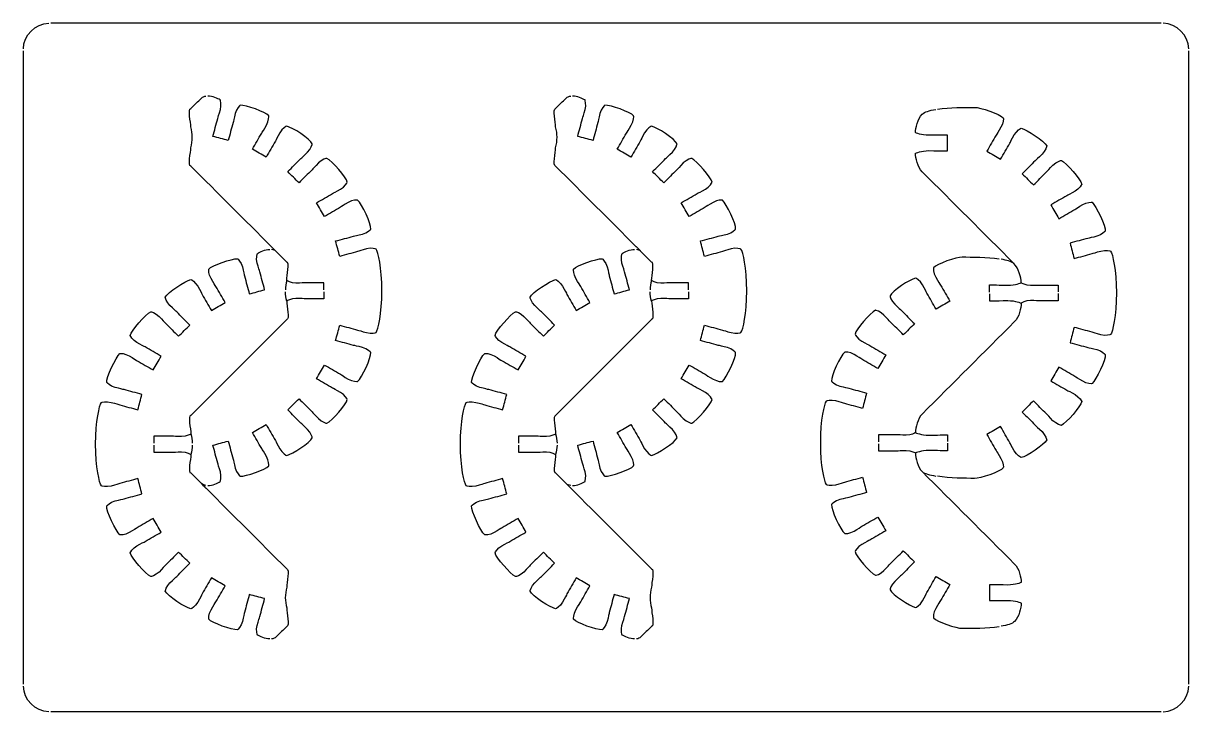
# Model space of a CAD drawing. Extents: x 185 to 405, y 96 to 364.
# Drawn here: x 185.5 to 405.5, y 96.3 to 226.3 of the extents above; entities that cross this region are included whole.
import ezdxf

# ---------------------------------------------------------------- set-up
doc = ezdxf.new("R2010")
doc.units = 0
doc.header["$MEASUREMENT"] = 0
doc.layers.add('DEFAULT', color=7, linetype='CONTINUOUS')

msp = doc.modelspace()

# ---------------------------------------------------------------- linework, layer by layer
at = {"layer": 'DEFAULT', "color": 1}
for points in [[(400.29, 226.3), (190.64, 226.3)], [(185.46, 221.13), (185.46, 101.47)], [(405.46, 101.47), (405.46, 221.13)], [(400.29, 96.3), (190.64, 96.3)]]:
    msp.add_lwpolyline(points, dxfattribs=at)
for points in [[(185.47, 221.47), (185.55, 224.1), (187.66, 226.21), (190.29, 226.3)], [(405.46, 221.47), (405.37, 224.1), (403.26, 226.21), (400.64, 226.3)], [(233.19, 183.22), (232.97, 183.44), (232.67, 183.55), (232.33, 183.59)], [(302.06, 183.22), (301.84, 183.44), (301.54, 183.55), (301.2, 183.59)], [(235.19, 177.75), (235.03, 177.15), (234.94, 176.56), (234.93, 175.96)], [(304.06, 177.74), (303.89, 177.15), (303.81, 176.56), (303.79, 175.96)], [(217.35, 146.64), (217.34, 146.04), (217.25, 145.45), (217.09, 144.86)], [(286.22, 146.64), (286.21, 146.04), (286.12, 145.45), (285.95, 144.86)], [(355.14, 141.64), (355.63, 141.26), (356.56, 140.99), (357.7, 140.8)], [(219.95, 139.02), (219.61, 139.05), (219.31, 139.16), (219.09, 139.39)], [(288.82, 139.01), (288.48, 139.05), (288.18, 139.16), (287.96, 139.38)], [(190.29, 96.3), (187.66, 96.39), (185.56, 98.5), (185.47, 101.13)], [(400.64, 96.3), (403.26, 96.39), (405.37, 98.5), (405.46, 101.13)]]:
    msp.add_open_spline(points, degree=3, dxfattribs=at)
for points, knots in [([(242.19, 175.96), (242.19, 176.4), (242.19, 176.85), (242.19, 177.29), (241.03, 177.29), (239.86, 177.29), (238.69, 177.29), (238.45, 177.29), (237.91, 177.24), (236.94, 177.24), (235.98, 177.24), (235.19, 177.69), (235.19, 177.75), (235.19, 178.62), (235.81, 181.22), (235.19, 181.22), (234.52, 181.89), (233.86, 182.56), (233.19, 183.22), (233.16, 183.26), (233.12, 183.29), (233.09, 183.33), (232.84, 183.58), (232.58, 183.83), (232.33, 184.08), (232.33, 184.09), (232.32, 184.09), (232.32, 184.1), (227.24, 189.17), (222.17, 194.25), (217.09, 199.32), (216.47, 199.32), (217.09, 201.92), (217.09, 202.79), (217.44, 204.16), (217.44, 205.43), (217.09, 206.72), (217.09, 207.59), (216.47, 210.19), (217.09, 210.19), (217.76, 210.86), (218.42, 211.52), (219.09, 212.19), (219.31, 212.41), (219.61, 212.52), (219.95, 212.56)], [0, 0, 0, 0, 3.761, 3.761, 3.761, 13.681, 13.681, 13.681, 14.681, 14.681, 14.681, 15.681, 15.681, 15.681, 16.681, 16.681, 16.681, 24.692523, 24.692523, 24.692523, 25.116789, 25.116789, 25.116789, 28.1425, 28.1425, 28.1425, 28.198402, 28.198402, 28.198402, 89.243638, 89.243638, 89.243638, 90.243638, 90.243638, 90.243638, 91.243638, 91.243638, 91.243638, 92.243638, 92.243638, 92.243638, 100.255867, 100.255867, 100.255867, 101.255867, 101.255867, 101.255867, 101.255867]), ([(220.3, 139.01), (221.16, 139.03), (222.16, 139.44), (222.63, 139.75), (222.68, 139.78), (222.91, 140.63), (222.66, 141.57), (222.41, 142.5), (222.22, 143.02), (222.16, 143.25), (221.86, 144.38), (221.56, 145.5), (221.26, 146.63), (222.22, 146.89), (223.19, 147.15), (224.15, 147.4), (224.45, 146.28), (224.76, 145.15), (225.06, 144.02), (225.12, 143.79), (225.21, 143.26), (225.46, 142.32), (225.71, 141.39), (226.35, 140.76), (226.4, 140.76), (227.44, 140.71), (231.23, 142), (231.81, 142.74), (231.84, 142.79), (231.85, 143.68), (231.37, 144.52), (230.89, 145.36), (230.58, 145.8), (230.46, 146.01), (229.87, 147.02), (229.29, 148.03), (228.71, 149.04), (229.58, 149.54), (230.44, 150.04), (231.31, 150.54), (231.89, 149.53), (232.47, 148.51), (233.06, 147.5), (233.17, 147.3), (233.4, 146.8), (233.89, 145.96), (234.37, 145.12), (235.14, 144.68), (235.19, 144.7), (236.22, 144.91), (239.64, 147.14), (240.01, 148.01), (240.03, 148.06), (239.81, 148.92), (239.13, 149.61), (238.45, 150.29), (238.03, 150.64), (237.86, 150.81), (237.03, 151.63), (236.21, 152.46), (235.38, 153.29), (236.09, 153.99), (236.8, 154.7), (237.51, 155.41), (238.33, 154.58), (239.15, 153.75), (239.98, 152.93), (240.15, 152.76), (240.5, 152.34), (241.18, 151.66), (241.87, 150.97), (242.73, 150.75), (242.77, 150.77), (243.71, 151.24), (246.49, 154.34), (246.62, 155.28), (246.62, 155.35), (246.19, 156.11), (245.36, 156.59), (244.52, 157.07), (244.02, 157.3), (243.82, 157.42), (242.81, 158.01), (241.8, 158.59), (240.79, 159.18), (241.29, 160.04), (241.79, 160.91), (242.29, 161.77), (243.3, 161.19), (244.31, 160.6), (245.32, 160.02), (245.52, 159.9), (245.97, 159.59), (246.81, 159.1), (247.65, 158.62), (248.54, 158.63), (248.57, 158.66), (249.35, 159.36), (251.19, 163.2), (251.07, 164.14), (251.06, 164.19), (250.44, 164.82), (249.5, 165.07), (248.57, 165.33), (248.03, 165.42), (247.8, 165.48), (246.67, 165.78), (245.55, 166.09), (244.42, 166.39), (244.68, 167.35), (244.94, 168.32), (245.2, 169.28), (246.32, 168.98), (247.45, 168.68), (248.57, 168.38), (248.81, 168.32), (249.32, 168.13), (250.25, 167.88), (251.19, 167.63), (252.04, 167.87), (252.07, 167.91), (252.46, 168.41), (253.16, 171.43), (253.16, 175.79), (253.16, 180.14), (252.46, 183.17), (252.07, 183.67), (252.04, 183.71), (251.19, 183.95), (250.25, 183.7), (249.32, 183.45), (248.81, 183.26), (248.57, 183.2), (247.45, 182.9), (246.32, 182.59), (245.2, 182.29), (244.94, 183.26), (244.68, 184.22), (244.42, 185.19), (245.55, 185.49), (246.67, 185.79), (247.8, 186.09), (248.03, 186.16), (248.57, 186.25), (249.5, 186.5), (250.44, 186.75), (251.06, 187.38), (251.07, 187.44), (251.19, 188.38), (249.35, 192.21), (248.57, 192.92), (248.54, 192.95), (247.65, 192.96), (246.81, 192.47), (245.97, 191.99), (245.52, 191.67), (245.32, 191.55), (244.31, 190.97), (243.3, 190.39), (242.29, 189.81), (241.79, 190.67), (241.29, 191.54), (240.79, 192.4), (241.8, 192.98), (242.81, 193.57), (243.82, 194.15), (244.02, 194.27), (244.52, 194.5), (245.36, 194.98), (246.19, 195.47), (246.62, 196.23), (246.62, 196.3), (246.49, 197.23), (243.71, 200.33), (242.77, 200.8), (242.73, 200.83), (241.87, 200.6), (241.18, 199.92), (240.5, 199.23), (240.15, 198.81), (239.98, 198.65), (239.15, 197.82), (238.33, 197), (237.51, 196.17), (236.8, 196.88), (236.09, 197.58), (235.38, 198.29), (236.21, 199.11), (237.03, 199.94), (237.86, 200.76), (238.03, 200.93), (238.45, 201.28), (239.13, 201.97), (239.81, 202.65), (240.03, 203.51), (240.01, 203.56), (239.64, 204.44), (236.22, 206.67), (235.19, 206.88), (235.14, 206.89), (234.37, 206.45), (233.89, 205.61), (233.4, 204.77), (233.17, 204.28), (233.06, 204.07), (232.47, 203.06), (231.89, 202.05), (231.31, 201.04), (230.44, 201.54), (229.58, 202.03), (228.71, 202.53), (229.29, 203.54), (229.87, 204.56), (230.46, 205.57), (230.58, 205.78), (230.89, 206.22), (231.37, 207.06), (231.85, 207.9), (231.84, 208.78), (231.81, 208.83), (231.23, 209.58), (227.44, 210.87), (226.4, 210.82), (226.35, 210.81), (225.71, 210.19), (225.46, 209.26), (225.21, 208.32), (225.12, 207.78), (225.06, 207.55), (224.76, 206.42), (224.45, 205.3), (224.15, 204.17), (223.19, 204.43), (222.22, 204.69), (221.26, 204.95), (221.56, 206.07), (221.86, 207.2), (222.16, 208.33), (222.22, 208.56), (222.41, 209.07), (222.66, 210), (222.91, 210.94), (222.68, 211.79), (222.63, 211.83), (222.16, 212.13), (221.16, 212.54), (220.3, 212.57)], [0, 0, 0, 0, 1, 1, 1, 2, 2, 2, 3, 3, 3, 12.918735, 12.918735, 12.918735, 21.417422, 21.417422, 21.417422, 31.336157, 31.336157, 31.336157, 32.336157, 32.336157, 32.336157, 33.336157, 33.336157, 33.336157, 34.336157, 34.336157, 34.336157, 35.336157, 35.336157, 35.336157, 36.336157, 36.336157, 36.336157, 46.258616, 46.258616, 46.258616, 54.7621, 54.7621, 54.7621, 64.683562, 64.683562, 64.683562, 65.683562, 65.683562, 65.683562, 66.683562, 66.683562, 66.683562, 67.683562, 67.683562, 67.683562, 68.683562, 68.683562, 68.683562, 69.683562, 69.683562, 69.683562, 79.604272, 79.604272, 79.604272, 88.110771, 88.110771, 88.110771, 98.02371, 98.02371, 98.02371, 99.02371, 99.02371, 99.02371, 100.02371, 100.02371, 100.02371, 101.02371, 101.02371, 101.02371, 102.02371, 102.02371, 102.02371, 103.02371, 103.02371, 103.02371, 112.948374, 112.948374, 112.948374, 121.45146, 121.45146, 121.45146, 131.36747, 131.36747, 131.36747, 132.36747, 132.36747, 132.36747, 133.36747, 133.36747, 133.36747, 134.36747, 134.36747, 134.36747, 135.36747, 135.36747, 135.36747, 136.36747, 136.36747, 136.36747, 146.286204, 146.286204, 146.286204, 154.789157, 154.789157, 154.789157, 164.698234, 164.698234, 164.698234, 165.698234, 165.698234, 165.698234, 166.698234, 166.698234, 166.698234, 167.698234, 167.698234, 167.698234, 168.698234, 168.698234, 168.698234, 169.698234, 169.698234, 169.698234, 170.698234, 170.698234, 170.698234, 180.60757, 180.60757, 180.60757, 189.108591, 189.108591, 189.108591, 199.027585, 199.027585, 199.027585, 200.027585, 200.027585, 200.027585, 201.027585, 201.027585, 201.027585, 202.027585, 202.027585, 202.027585, 203.027585, 203.027585, 203.027585, 204.027585, 204.027585, 204.027585, 213.937584, 213.937584, 213.937584, 222.44067, 222.44067, 222.44067, 232.358829, 232.358829, 232.358829, 233.358829, 233.358829, 233.358829, 234.358829, 234.358829, 234.358829, 235.358829, 235.358829, 235.358829, 236.358829, 236.358829, 236.358829, 237.358829, 237.358829, 237.358829, 247.265397, 247.265397, 247.265397, 255.765541, 255.765541, 255.765541, 265.684836, 265.684836, 265.684836, 266.684836, 266.684836, 266.684836, 267.684836, 267.684836, 267.684836, 268.684836, 268.684836, 268.684836, 269.684836, 269.684836, 269.684836, 270.684836, 270.684836, 270.684836, 280.605431, 280.605431, 280.605431, 289.108915, 289.108915, 289.108915, 299.032241, 299.032241, 299.032241, 300.032241, 300.032241, 300.032241, 301.032241, 301.032241, 301.032241, 302.032241, 302.032241, 302.032241, 303.032241, 303.032241, 303.032241, 304.032241, 304.032241, 304.032241, 313.951942, 313.951942, 313.951942, 322.451147, 322.451147, 322.451147, 332.378575, 332.378575, 332.378575, 333.378575, 333.378575, 333.378575, 334.378575, 334.378575, 334.378575, 335.378575, 335.378575, 335.378575, 335.378575]), ([(311.06, 175.96), (311.06, 176.4), (311.06, 176.84), (311.06, 177.29), (309.89, 177.29), (308.73, 177.29), (307.56, 177.29), (307.32, 177.29), (306.78, 177.24), (305.81, 177.24), (304.84, 177.24), (304.06, 177.69), (304.06, 177.75), (304.06, 178.62), (304.68, 181.22), (304.06, 181.22), (303.39, 181.89), (302.72, 182.55), (302.06, 183.22), (302.02, 183.26), (301.99, 183.29), (301.95, 183.33), (301.7, 183.58), (301.45, 183.83), (301.2, 184.08), (301.19, 184.09), (301.19, 184.09), (301.18, 184.1), (296.11, 189.17), (291.03, 194.25), (285.95, 199.32), (285.34, 199.32), (285.95, 201.92), (285.95, 202.79), (286.31, 204.16), (286.31, 205.43), (285.95, 206.72), (285.95, 207.59), (285.34, 210.19), (285.95, 210.19), (286.62, 210.86), (287.29, 211.52), (287.96, 212.19), (288.18, 212.41), (288.48, 212.52), (288.82, 212.56)], [0, 0, 0, 0, 3.761, 3.761, 3.761, 13.681, 13.681, 13.681, 14.681, 14.681, 14.681, 15.681, 15.681, 15.681, 16.681, 16.681, 16.681, 24.691815, 24.691815, 24.691815, 25.116082, 25.116082, 25.116082, 28.1425, 28.1425, 28.1425, 28.198402, 28.198402, 28.198402, 89.243638, 89.243638, 89.243638, 90.243638, 90.243638, 90.243638, 91.243638, 91.243638, 91.243638, 92.243638, 92.243638, 92.243638, 100.255867, 100.255867, 100.255867, 101.255867, 101.255867, 101.255867, 101.255867]), ([(289.16, 139), (290.03, 139.03), (291.02, 139.44), (291.5, 139.75), (291.54, 139.78), (291.78, 140.63), (291.53, 141.57), (291.28, 142.5), (291.09, 143.01), (291.03, 143.25), (290.73, 144.37), (290.42, 145.5), (290.12, 146.63), (291.09, 146.89), (292.05, 147.14), (293.02, 147.4), (293.32, 146.28), (293.62, 145.15), (293.92, 144.02), (293.98, 143.79), (294.08, 143.25), (294.33, 142.32), (294.58, 141.39), (295.22, 140.76), (295.27, 140.76), (296.31, 140.71), (300.09, 141.99), (300.67, 142.74), (300.71, 142.79), (300.72, 143.67), (300.24, 144.51), (299.75, 145.35), (299.44, 145.8), (299.32, 146.01), (298.74, 147.02), (298.16, 148.03), (297.58, 149.04), (298.44, 149.54), (299.31, 150.04), (300.18, 150.54), (300.76, 149.52), (301.34, 148.51), (301.92, 147.5), (302.04, 147.3), (302.27, 146.8), (302.75, 145.96), (303.23, 145.12), (304.01, 144.68), (304.06, 144.69), (305.08, 144.91), (308.51, 147.14), (308.88, 148.01), (308.9, 148.06), (308.68, 148.92), (307.99, 149.6), (307.31, 150.29), (306.89, 150.64), (306.72, 150.81), (305.9, 151.63), (305.07, 152.46), (304.25, 153.28), (304.96, 153.99), (305.67, 154.7), (306.37, 155.4), (307.2, 154.58), (308.02, 153.75), (308.84, 152.93), (309.01, 152.76), (309.36, 152.34), (310.05, 151.65), (310.73, 150.97), (311.59, 150.75), (311.64, 150.77), (312.57, 151.24), (315.36, 154.34), (315.49, 155.28), (315.49, 155.34), (315.05, 156.11), (314.22, 156.59), (313.38, 157.07), (312.89, 157.3), (312.68, 157.42), (311.67, 158.01), (310.66, 158.59), (309.65, 159.18), (310.15, 160.04), (310.65, 160.91), (311.15, 161.77), (312.16, 161.19), (313.17, 160.6), (314.18, 160.02), (314.39, 159.9), (314.84, 159.58), (315.67, 159.1), (316.51, 158.61), (317.4, 158.62), (317.44, 158.66), (318.21, 159.36), (320.06, 163.2), (319.93, 164.13), (319.92, 164.19), (319.3, 164.82), (318.37, 165.07), (317.43, 165.32), (316.9, 165.42), (316.66, 165.48), (315.54, 165.78), (314.41, 166.08), (313.28, 166.39), (313.54, 167.35), (313.8, 168.32), (314.06, 169.28), (315.19, 168.98), (316.31, 168.68), (317.44, 168.38), (317.67, 168.32), (318.18, 168.13), (319.12, 167.88), (320.05, 167.62), (320.91, 167.86), (320.94, 167.91), (321.32, 168.4), (322.03, 171.43), (322.03, 175.79), (322.03, 180.14), (321.32, 183.17), (320.94, 183.67), (320.91, 183.71), (320.05, 183.95), (319.12, 183.7), (318.18, 183.45), (317.67, 183.26), (317.44, 183.2), (316.31, 182.89), (315.19, 182.59), (314.06, 182.29), (313.8, 183.25), (313.54, 184.22), (313.28, 185.19), (314.41, 185.49), (315.54, 185.79), (316.66, 186.09), (316.9, 186.16), (317.43, 186.25), (318.37, 186.5), (319.3, 186.75), (319.92, 187.38), (319.93, 187.44), (320.06, 188.38), (318.21, 192.21), (317.44, 192.91), (317.4, 192.95), (316.51, 192.96), (315.67, 192.47), (314.84, 191.99), (314.39, 191.67), (314.18, 191.55), (313.17, 190.97), (312.16, 190.39), (311.15, 189.8), (310.65, 190.67), (310.15, 191.53), (309.65, 192.4), (310.66, 192.98), (311.67, 193.57), (312.68, 194.15), (312.89, 194.27), (313.38, 194.5), (314.22, 194.98), (315.05, 195.47), (315.49, 196.23), (315.49, 196.29), (315.36, 197.23), (312.57, 200.33), (311.64, 200.8), (311.59, 200.83), (310.73, 200.6), (310.05, 199.92), (309.36, 199.23), (309.01, 198.81), (308.84, 198.64), (308.02, 197.82), (307.2, 197), (306.37, 196.17), (305.67, 196.88), (304.96, 197.58), (304.25, 198.29), (305.07, 199.11), (305.9, 199.94), (306.72, 200.76), (306.89, 200.93), (307.31, 201.28), (307.99, 201.97), (308.68, 202.65), (308.9, 203.51), (308.88, 203.56), (308.51, 204.44), (305.08, 206.67), (304.06, 206.88), (304.01, 206.89), (303.23, 206.45), (302.75, 205.61), (302.27, 204.77), (302.04, 204.28), (301.92, 204.07), (301.34, 203.06), (300.76, 202.05), (300.18, 201.04), (299.31, 201.53), (298.44, 202.03), (297.58, 202.53), (298.16, 203.54), (298.74, 204.55), (299.32, 205.57), (299.44, 205.77), (299.75, 206.22), (300.24, 207.06), (300.72, 207.9), (300.71, 208.78), (300.67, 208.83), (300.09, 209.58), (296.31, 210.87), (295.27, 210.81), (295.22, 210.81), (294.58, 210.19), (294.33, 209.26), (294.08, 208.32), (293.98, 207.78), (293.92, 207.55), (293.62, 206.42), (293.32, 205.3), (293.02, 204.17), (292.05, 204.43), (291.09, 204.69), (290.12, 204.94), (290.42, 206.07), (290.73, 207.2), (291.03, 208.33), (291.09, 208.56), (291.28, 209.07), (291.53, 210), (291.78, 210.94), (291.54, 211.79), (291.5, 211.82), (291.02, 212.13), (290.03, 212.54), (289.16, 212.57)], [0, 0, 0, 0, 1, 1, 1, 2, 2, 2, 3, 3, 3, 12.918735, 12.918735, 12.918735, 21.417422, 21.417422, 21.417422, 31.336157, 31.336157, 31.336157, 32.336157, 32.336157, 32.336157, 33.336157, 33.336157, 33.336157, 34.336157, 34.336157, 34.336157, 35.336157, 35.336157, 35.336157, 36.336157, 36.336157, 36.336157, 46.258616, 46.258616, 46.258616, 54.7621, 54.7621, 54.7621, 64.683562, 64.683562, 64.683562, 65.683562, 65.683562, 65.683562, 66.683562, 66.683562, 66.683562, 67.683562, 67.683562, 67.683562, 68.683562, 68.683562, 68.683562, 69.683562, 69.683562, 69.683562, 79.604272, 79.604272, 79.604272, 88.110771, 88.110771, 88.110771, 98.02371, 98.02371, 98.02371, 99.02371, 99.02371, 99.02371, 100.02371, 100.02371, 100.02371, 101.02371, 101.02371, 101.02371, 102.02371, 102.02371, 102.02371, 103.02371, 103.02371, 103.02371, 112.948374, 112.948374, 112.948374, 121.45146, 121.45146, 121.45146, 131.36747, 131.36747, 131.36747, 132.36747, 132.36747, 132.36747, 133.36747, 133.36747, 133.36747, 134.36747, 134.36747, 134.36747, 135.36747, 135.36747, 135.36747, 136.36747, 136.36747, 136.36747, 146.286204, 146.286204, 146.286204, 154.789157, 154.789157, 154.789157, 164.698234, 164.698234, 164.698234, 165.698234, 165.698234, 165.698234, 166.698234, 166.698234, 166.698234, 167.698234, 167.698234, 167.698234, 168.698234, 168.698234, 168.698234, 169.698234, 169.698234, 169.698234, 170.698234, 170.698234, 170.698234, 180.60757, 180.60757, 180.60757, 189.108591, 189.108591, 189.108591, 199.027585, 199.027585, 199.027585, 200.027585, 200.027585, 200.027585, 201.027585, 201.027585, 201.027585, 202.027585, 202.027585, 202.027585, 203.027585, 203.027585, 203.027585, 204.027585, 204.027585, 204.027585, 213.937584, 213.937584, 213.937584, 222.439805, 222.439805, 222.439805, 232.358463, 232.358463, 232.358463, 233.358463, 233.358463, 233.358463, 234.358463, 234.358463, 234.358463, 235.358463, 235.358463, 235.358463, 236.358463, 236.358463, 236.358463, 237.358463, 237.358463, 237.358463, 247.265032, 247.265032, 247.265032, 255.765175, 255.765175, 255.765175, 265.684471, 265.684471, 265.684471, 266.684471, 266.684471, 266.684471, 267.684471, 267.684471, 267.684471, 268.684471, 268.684471, 268.684471, 269.684471, 269.684471, 269.684471, 270.684471, 270.684471, 270.684471, 280.605932, 280.605932, 280.605932, 289.109915, 289.109915, 289.109915, 299.033241, 299.033241, 299.033241, 300.033241, 300.033241, 300.033241, 301.033241, 301.033241, 301.033241, 302.033241, 302.033241, 302.033241, 303.033241, 303.033241, 303.033241, 304.033241, 304.033241, 304.033241, 313.951976, 313.951976, 313.951976, 322.450922, 322.450922, 322.450922, 332.37835, 332.37835, 332.37835, 333.37835, 333.37835, 333.37835, 334.37835, 334.37835, 334.37835, 335.37835, 335.37835, 335.37835, 335.37835]), ([(372.47, 180.95), (366.69, 186.72), (360.92, 192.5), (355.14, 198.27), (354.27, 199.14), (353.9, 200.87), (353.9, 201.75), (353.9, 201.8), (355.02, 202.25), (356.4, 202.25), (357.78, 202.25), (358.56, 202.2), (358.9, 202.2), (359.24, 202.2), (359.57, 202.2), (359.9, 202.2), (359.9, 203.2), (359.9, 204.2), (359.9, 205.2), (359.57, 205.2), (359.24, 205.2), (358.9, 205.2), (358.56, 205.2), (357.78, 205.15), (356.4, 205.15), (355.02, 205.15), (353.9, 205.59), (353.9, 205.65), (353.9, 206.52), (354.27, 208.25), (355.14, 209.13), (355.58, 209.56), (356.52, 209.85), (357.7, 210.04)], [0, 0, 0, 0, 69.446371, 69.446371, 69.446371, 70.446371, 70.446371, 70.446371, 71.446371, 71.446371, 71.446371, 72.446371, 72.446371, 72.446371, 75.276371, 75.276371, 75.276371, 83.776371, 83.776371, 83.776371, 86.606371, 86.606371, 86.606371, 87.606371, 87.606371, 87.606371, 88.606371, 88.606371, 88.606371, 89.606371, 89.606371, 89.606371, 90.606371, 90.606371, 90.606371, 90.606371]), ([(358.05, 210.09), (360.3, 210.41), (363.23, 210.41), (365.05, 210.41), (366.09, 210.46), (369.88, 209.18), (370.46, 208.42), (370.49, 208.38), (370.5, 207.5), (370.02, 206.66), (369.54, 205.82), (369.22, 205.37), (369.1, 205.16), (368.52, 204.15), (367.94, 203.14), (367.36, 202.13), (368.23, 201.63), (369.09, 201.13), (369.96, 200.64), (370.54, 201.65), (371.12, 202.66), (371.7, 203.67), (371.82, 203.88), (372.05, 204.37), (372.53, 205.21), (373.01, 206.05), (373.79, 206.49), (373.84, 206.48), (374.86, 206.27), (378.29, 204.04), (378.66, 203.16), (378.68, 203.11), (378.46, 202.25), (377.78, 201.57), (377.09, 200.88), (376.67, 200.53), (376.5, 200.36), (375.68, 199.54), (374.86, 198.71), (374.03, 197.89), (374.74, 197.18), (375.45, 196.47), (376.15, 195.77), (376.98, 196.59), (377.8, 197.42), (378.63, 198.24), (378.8, 198.41), (379.14, 198.83), (379.83, 199.52), (380.51, 200.2), (381.37, 200.42), (381.42, 200.4), (382.35, 199.93), (385.14, 196.83), (385.27, 195.89), (385.27, 195.83), (384.83, 195.06), (384, 194.58), (383.16, 194.1), (382.67, 193.87), (382.46, 193.75), (381.45, 193.16), (380.44, 192.58), (379.43, 192), (379.93, 191.13), (380.43, 190.26), (380.93, 189.4), (381.94, 189.98), (382.95, 190.57), (383.96, 191.15), (384.17, 191.27), (384.62, 191.59), (385.45, 192.07), (386.29, 192.56), (387.18, 192.55), (387.22, 192.51), (388, 191.81), (389.84, 187.98), (389.71, 187.03), (389.7, 186.98), (389.09, 186.35), (388.15, 186.1), (387.22, 185.85), (386.68, 185.76), (386.45, 185.69), (385.32, 185.39), (384.19, 185.09), (383.07, 184.79), (383.33, 183.82), (383.59, 182.85), (383.84, 181.89), (384.97, 182.19), (386.1, 182.49), (387.22, 182.8), (387.45, 182.86), (387.97, 183.05), (388.9, 183.3), (389.84, 183.55), (390.69, 183.31), (390.72, 183.26), (391.1, 182.77), (391.81, 179.74), (391.81, 175.38), (391.81, 171.03), (391.1, 168), (390.72, 167.51), (390.69, 167.46), (389.84, 167.22), (388.9, 167.47), (387.97, 167.72), (387.45, 167.91), (387.22, 167.97), (386.1, 168.28), (384.97, 168.58), (383.84, 168.88), (383.59, 167.92), (383.33, 166.95), (383.07, 165.99), (384.19, 165.68), (385.32, 165.38), (386.45, 165.08), (386.68, 165.02), (387.22, 164.92), (388.15, 164.67), (389.09, 164.42), (389.7, 163.79), (389.71, 163.73), (389.84, 162.79), (388, 158.96), (387.22, 158.26), (387.18, 158.22), (386.29, 158.21), (385.45, 158.7), (384.62, 159.18), (384.17, 159.5), (383.96, 159.62), (382.95, 160.2), (381.94, 160.78), (380.93, 161.37), (380.43, 160.5), (379.93, 159.64), (379.43, 158.77), (380.44, 158.19), (381.45, 157.61), (382.46, 157.02), (382.67, 156.9), (383.16, 156.67), (384, 156.19), (384.83, 155.71), (385.27, 154.94), (385.27, 154.88), (385.14, 153.94), (382.35, 150.84), (381.42, 150.37), (381.37, 150.35), (380.51, 150.57), (379.83, 151.25), (379.14, 151.94), (378.8, 152.36), (378.63, 152.53), (377.8, 153.35), (376.98, 154.18), (376.15, 155), (375.45, 154.3), (374.74, 153.59), (374.03, 152.88), (374.86, 152.06), (375.68, 151.23), (376.5, 150.41), (376.67, 150.24), (377.09, 149.89), (377.78, 149.2), (378.46, 148.52), (378.68, 147.66), (378.66, 147.61), (378.29, 146.73), (374.86, 144.5), (373.84, 144.29), (373.79, 144.28), (373.01, 144.72), (372.53, 145.56), (372.05, 146.4), (371.82, 146.89), (371.7, 147.1), (371.12, 148.11), (370.54, 149.12), (369.96, 150.13), (369.09, 149.64), (368.23, 149.14), (367.36, 148.64), (367.94, 147.63), (368.52, 146.62), (369.1, 145.61), (369.22, 145.4), (369.54, 144.95), (370.02, 144.11), (370.5, 143.27), (370.49, 142.39), (370.46, 142.35), (369.88, 141.59), (366.09, 140.3), (365.05, 140.36), (363.26, 140.36), (360.33, 140.41), (358.05, 140.75)], [0, 0, 0, 0, 1, 1, 1, 2, 2, 2, 3, 3, 3, 4, 4, 4, 13.917843, 13.917843, 13.917843, 22.419961, 22.419961, 22.419961, 32.337306, 32.337306, 32.337306, 33.337306, 33.337306, 33.337306, 34.337306, 34.337306, 34.337306, 35.337306, 35.337306, 35.337306, 36.337306, 36.337306, 36.337306, 37.337306, 37.337306, 37.337306, 47.252369, 47.252369, 47.252369, 55.7525, 55.7525, 55.7525, 65.675333, 65.675333, 65.675333, 66.675333, 66.675333, 66.675333, 67.675333, 67.675333, 67.675333, 68.675333, 68.675333, 68.675333, 69.675333, 69.675333, 69.675333, 70.675333, 70.675333, 70.675333, 80.591343, 80.591343, 80.591343, 89.089424, 89.089424, 89.089424, 99.012084, 99.012084, 99.012084, 100.012084, 100.012084, 100.012084, 101.012084, 101.012084, 101.012084, 102.012084, 102.012084, 102.012084, 103.012084, 103.012084, 103.012084, 104.012084, 104.012084, 104.012084, 113.930819, 113.930819, 113.930819, 122.431179, 122.431179, 122.431179, 132.349914, 132.349914, 132.349914, 133.349914, 133.349914, 133.349914, 134.349914, 134.349914, 134.349914, 135.349914, 135.349914, 135.349914, 136.349914, 136.349914, 136.349914, 137.349914, 137.349914, 137.349914, 138.349914, 138.349914, 138.349914, 148.268649, 148.268649, 148.268649, 156.768043, 156.768043, 156.768043, 166.687037, 166.687037, 166.687037, 167.687037, 167.687037, 167.687037, 168.687037, 168.687037, 168.687037, 169.687037, 169.687037, 169.687037, 170.687037, 170.687037, 170.687037, 171.687037, 171.687037, 171.687037, 181.605695, 181.605695, 181.605695, 190.095984, 190.095984, 190.095984, 200.011993, 200.011993, 200.011993, 201.011993, 201.011993, 201.011993, 202.011993, 202.011993, 202.011993, 203.011993, 203.011993, 203.011993, 204.011993, 204.011993, 204.011993, 205.011993, 205.011993, 205.011993, 214.932704, 214.932704, 214.932704, 223.432127, 223.432127, 223.432127, 233.347191, 233.347191, 233.347191, 234.347191, 234.347191, 234.347191, 235.347191, 235.347191, 235.347191, 236.347191, 236.347191, 236.347191, 237.347191, 237.347191, 237.347191, 238.347191, 238.347191, 238.347191, 248.264535, 248.264535, 248.264535, 256.767152, 256.767152, 256.767152, 266.684995, 266.684995, 266.684995, 267.684995, 267.684995, 267.684995, 268.684995, 268.684995, 268.684995, 269.684995, 269.684995, 269.684995, 270.684995, 270.684995, 270.684995, 270.684995]), ([(231.98, 110.03), (231.12, 110.06), (230.13, 110.47), (229.65, 110.78), (229.6, 110.81), (229.37, 111.66), (229.62, 112.6), (229.87, 113.53), (230.06, 114.05), (230.12, 114.27), (230.42, 115.4), (230.72, 116.53), (231.02, 117.66), (230.06, 117.92), (229.09, 118.18), (228.13, 118.43), (227.83, 117.31), (227.52, 116.18), (227.22, 115.05), (227.16, 114.82), (227.07, 114.28), (226.82, 113.35), (226.56, 112.41), (225.93, 111.79), (225.88, 111.79), (224.84, 111.74), (221.05, 113.02), (220.47, 113.78), (220.44, 113.82), (220.43, 114.71), (220.91, 115.55), (221.39, 116.38), (221.7, 116.83), (221.82, 117.04), (222.41, 118.05), (222.99, 119.06), (223.57, 120.07), (222.7, 120.57), (221.84, 121.07), (220.97, 121.56), (220.39, 120.55), (219.81, 119.54), (219.22, 118.53), (219.11, 118.33), (218.88, 117.83), (218.39, 116.99), (217.91, 116.15), (217.14, 115.71), (217.09, 115.73), (216.06, 115.93), (212.64, 118.17), (212.27, 119.04), (212.25, 119.09), (212.47, 119.95), (213.15, 120.64), (213.83, 121.32), (214.25, 121.67), (214.42, 121.84), (215.25, 122.66), (216.07, 123.49), (216.9, 124.32), (216.19, 125.02), (215.48, 125.73), (214.77, 126.43), (213.95, 125.61), (213.13, 124.78), (212.3, 123.96), (212.13, 123.79), (211.78, 123.37), (211.1, 122.68), (210.41, 122), (209.55, 121.77), (209.51, 121.8), (208.57, 122.27), (205.79, 125.37), (205.66, 126.31), (205.66, 126.37), (206.09, 127.14), (206.92, 127.62), (207.76, 128.1), (208.26, 128.33), (208.46, 128.45), (209.47, 129.04), (210.48, 129.62), (211.49, 130.2), (210.99, 131.07), (210.49, 131.93), (209.99, 132.8), (208.98, 132.22), (207.97, 131.63), (206.96, 131.05), (206.76, 130.93), (206.31, 130.62), (205.47, 130.13), (204.63, 129.65), (203.74, 129.65), (203.71, 129.69), (202.93, 130.39), (201.09, 134.22), (201.21, 135.17), (201.22, 135.22), (201.84, 135.85), (202.78, 136.1), (203.71, 136.36), (204.25, 136.45), (204.48, 136.51), (205.61, 136.81), (206.73, 137.12), (207.86, 137.42), (207.6, 138.38), (207.34, 139.35), (207.08, 140.31), (205.96, 140.01), (204.83, 139.71), (203.71, 139.41), (203.47, 139.34), (202.96, 139.16), (202.03, 138.91), (201.09, 138.66), (200.24, 138.9), (200.21, 138.94), (199.82, 139.43), (199.12, 142.46), (199.12, 146.82), (199.12, 151.17), (199.82, 154.2), (200.21, 154.7), (200.24, 154.74), (201.09, 154.98), (202.03, 154.72), (202.96, 154.48), (203.47, 154.29), (203.71, 154.23), (204.83, 153.92), (205.96, 153.62), (207.08, 153.32), (207.34, 154.29), (207.6, 155.25), (207.86, 156.22), (206.73, 156.52), (205.61, 156.82), (204.48, 157.12), (204.25, 157.18), (203.71, 157.28), (202.78, 157.53), (201.84, 157.78), (201.22, 158.41), (201.21, 158.46), (201.09, 159.41), (202.93, 163.24), (203.71, 163.94), (203.74, 163.98), (204.63, 163.98), (205.47, 163.5), (206.31, 163.02), (206.76, 162.7), (206.96, 162.58), (207.97, 162), (208.98, 161.42), (209.99, 160.83), (210.49, 161.7), (210.99, 162.56), (211.49, 163.43), (210.48, 164.01), (209.47, 164.6), (208.46, 165.18), (208.26, 165.3), (207.76, 165.53), (206.92, 166.01), (206.09, 166.49), (205.66, 167.26), (205.66, 167.32), (205.79, 168.26), (208.57, 171.36), (209.51, 171.83), (209.55, 171.86), (210.41, 171.63), (211.1, 170.95), (211.78, 170.26), (212.13, 169.85), (212.3, 169.68), (213.13, 168.85), (213.95, 168.02), (214.77, 167.2), (215.48, 167.91), (216.19, 168.61), (216.9, 169.32), (216.07, 170.14), (215.25, 170.97), (214.42, 171.8), (214.25, 171.97), (213.83, 172.31), (213.15, 173), (212.47, 173.68), (212.25, 174.54), (212.27, 174.59), (212.64, 175.46), (216.06, 177.7), (217.09, 177.91), (217.14, 177.92), (217.91, 177.48), (218.39, 176.64), (218.88, 175.8), (219.11, 175.3), (219.22, 175.1), (219.81, 174.09), (220.39, 173.08), (220.97, 172.07), (221.84, 172.57), (222.7, 173.06), (223.57, 173.56), (222.99, 174.57), (222.41, 175.59), (221.82, 176.6), (221.7, 176.8), (221.39, 177.25), (220.91, 178.09), (220.43, 178.93), (220.44, 179.81), (220.47, 179.86), (221.05, 180.61), (224.84, 181.89), (225.88, 181.84), (225.93, 181.84), (226.56, 181.22), (226.82, 180.28), (227.07, 179.35), (227.16, 178.81), (227.22, 178.58), (227.52, 177.45), (227.83, 176.33), (228.13, 175.2), (229.09, 175.46), (230.06, 175.72), (231.02, 175.98), (230.72, 177.1), (230.42, 178.23), (230.12, 179.36), (230.06, 179.59), (229.87, 180.1), (229.62, 181.03), (229.37, 181.97), (229.6, 182.82), (229.65, 182.86), (230.12, 183.16), (231.12, 183.58), (231.98, 183.6)], [0, 0, 0, 0, 1, 1, 1, 2, 2, 2, 3, 3, 3, 12.937087, 12.937087, 12.937087, 21.437965, 21.437965, 21.437965, 31.356182, 31.356182, 31.356182, 32.356182, 32.356182, 32.356182, 33.356182, 33.356182, 33.356182, 34.356182, 34.356182, 34.356182, 35.356182, 35.356182, 35.356182, 36.356182, 36.356182, 36.356182, 46.280244, 46.280244, 46.280244, 54.776016, 54.776016, 54.776016, 64.688812, 64.688812, 64.688812, 65.688812, 65.688812, 65.688812, 66.688812, 66.688812, 66.688812, 67.688812, 67.688812, 67.688812, 68.688812, 68.688812, 68.688812, 69.688812, 69.688812, 69.688812, 79.608815, 79.608815, 79.608815, 88.10825, 88.10825, 88.10825, 98.014818, 98.014818, 98.014818, 99.014818, 99.014818, 99.014818, 100.014818, 100.014818, 100.014818, 101.014818, 101.014818, 101.014818, 102.014818, 102.014818, 102.014818, 103.014818, 103.014818, 103.014818, 112.933477, 112.933477, 112.933477, 121.436563, 121.436563, 121.436563, 131.346562, 131.346562, 131.346562, 132.346562, 132.346562, 132.346562, 133.346562, 133.346562, 133.346562, 134.346562, 134.346562, 134.346562, 135.346562, 135.346562, 135.346562, 136.346562, 136.346562, 136.346562, 146.265297, 146.265297, 146.265297, 154.756662, 154.756662, 154.756662, 164.66315, 164.66315, 164.66315, 165.66315, 165.66315, 165.66315, 166.66315, 166.66315, 166.66315, 167.66315, 167.66315, 167.66315, 168.66315, 168.66315, 168.66315, 169.66315, 169.66315, 169.66315, 170.66315, 170.66315, 170.66315, 180.571708, 180.571708, 180.571708, 189.072729, 189.072729, 189.072729, 198.991464, 198.991464, 198.991464, 199.991464, 199.991464, 199.991464, 200.991464, 200.991464, 200.991464, 201.991464, 201.991464, 201.991464, 202.991464, 202.991464, 202.991464, 203.991464, 203.991464, 203.991464, 213.907474, 213.907474, 213.907474, 222.41056, 222.41056, 222.41056, 232.335223, 232.335223, 232.335223, 233.335223, 233.335223, 233.335223, 234.335223, 234.335223, 234.335223, 235.335223, 235.335223, 235.335223, 236.335223, 236.335223, 236.335223, 237.335223, 237.335223, 237.335223, 247.248162, 247.248162, 247.248162, 255.75466, 255.75466, 255.75466, 265.674663, 265.674663, 265.674663, 266.674663, 266.674663, 266.674663, 267.674663, 267.674663, 267.674663, 268.674663, 268.674663, 268.674663, 269.674663, 269.674663, 269.674663, 270.674663, 270.674663, 270.674663, 280.595258, 280.595258, 280.595258, 289.097008, 289.097008, 289.097008, 299.01847, 299.01847, 299.01847, 300.01847, 300.01847, 300.01847, 301.01847, 301.01847, 301.01847, 302.01847, 302.01847, 302.01847, 303.01847, 303.01847, 303.01847, 304.01847, 304.01847, 304.01847, 313.937653, 313.937653, 313.937653, 322.438272, 322.438272, 322.438272, 332.357006, 332.357006, 332.357006, 333.357006, 333.357006, 333.357006, 334.357006, 334.357006, 334.357006, 335.357006, 335.357006, 335.357006, 335.357006]), ([(300.85, 110.03), (299.99, 110.06), (298.99, 110.47), (298.51, 110.78), (298.47, 110.81), (298.23, 111.66), (298.48, 112.6), (298.73, 113.53), (298.92, 114.05), (298.98, 114.27), (299.29, 115.4), (299.59, 116.53), (299.89, 117.66), (298.92, 117.92), (297.96, 118.18), (296.99, 118.43), (296.69, 117.31), (296.39, 116.18), (296.09, 115.05), (296.03, 114.82), (295.93, 114.28), (295.68, 113.35), (295.43, 112.41), (294.8, 111.79), (294.74, 111.79), (293.7, 111.74), (289.92, 113.02), (289.34, 113.78), (289.3, 113.82), (289.29, 114.71), (289.78, 115.55), (290.26, 116.38), (290.57, 116.83), (290.69, 117.04), (291.27, 118.05), (291.85, 119.06), (292.44, 120.07), (291.57, 120.57), (290.7, 121.07), (289.84, 121.56), (289.25, 120.55), (288.67, 119.54), (288.09, 118.53), (287.97, 118.33), (287.74, 117.83), (287.26, 116.99), (286.78, 116.15), (286, 115.71), (285.95, 115.73), (284.93, 115.93), (281.5, 118.17), (281.14, 119.04), (281.11, 119.09), (281.33, 119.95), (282.02, 120.64), (282.7, 121.32), (283.12, 121.67), (283.29, 121.84), (284.11, 122.66), (284.94, 123.49), (285.76, 124.32), (285.05, 125.02), (284.35, 125.73), (283.64, 126.43), (282.81, 125.61), (281.99, 124.78), (281.17, 123.96), (281, 123.79), (280.65, 123.37), (279.97, 122.68), (279.28, 122), (278.42, 121.77), (278.37, 121.8), (277.44, 122.27), (274.66, 125.37), (274.53, 126.31), (274.53, 126.37), (274.96, 127.14), (275.79, 127.62), (276.63, 128.1), (277.12, 128.33), (277.33, 128.45), (278.34, 129.04), (279.35, 129.62), (280.36, 130.2), (279.86, 131.07), (279.36, 131.93), (278.86, 132.8), (277.85, 132.22), (276.84, 131.63), (275.83, 131.05), (275.62, 130.93), (275.17, 130.62), (274.34, 130.13), (273.5, 129.65), (272.61, 129.65), (272.57, 129.69), (271.8, 130.39), (269.95, 134.22), (270.08, 135.17), (270.09, 135.22), (270.71, 135.85), (271.64, 136.1), (272.58, 136.36), (273.11, 136.45), (273.35, 136.51), (274.47, 136.81), (275.6, 137.12), (276.73, 137.42), (276.47, 138.38), (276.21, 139.35), (275.95, 140.31), (274.82, 140.01), (273.7, 139.71), (272.57, 139.41), (272.34, 139.34), (271.83, 139.16), (270.89, 138.91), (269.96, 138.66), (269.1, 138.9), (269.07, 138.94), (268.69, 139.43), (267.98, 142.46), (267.98, 146.82), (267.98, 151.17), (268.69, 154.2), (269.07, 154.7), (269.1, 154.74), (269.96, 154.98), (270.89, 154.72), (271.83, 154.48), (272.34, 154.29), (272.57, 154.23), (273.7, 153.92), (274.82, 153.62), (275.95, 153.32), (276.21, 154.29), (276.47, 155.25), (276.73, 156.22), (275.6, 156.52), (274.47, 156.82), (273.35, 157.12), (273.11, 157.18), (272.58, 157.28), (271.64, 157.53), (270.71, 157.78), (270.09, 158.41), (270.08, 158.46), (269.95, 159.41), (271.8, 163.24), (272.57, 163.94), (272.61, 163.98), (273.5, 163.98), (274.34, 163.5), (275.17, 163.02), (275.62, 162.7), (275.83, 162.58), (276.84, 162), (277.85, 161.42), (278.86, 160.83), (279.36, 161.7), (279.86, 162.56), (280.36, 163.43), (279.35, 164.01), (278.34, 164.6), (277.33, 165.18), (277.12, 165.3), (276.63, 165.53), (275.79, 166.01), (274.96, 166.49), (274.53, 167.26), (274.53, 167.32), (274.66, 168.26), (277.44, 171.36), (278.37, 171.83), (278.42, 171.86), (279.28, 171.63), (279.97, 170.95), (280.65, 170.26), (281, 169.85), (281.17, 169.68), (281.99, 168.85), (282.81, 168.02), (283.64, 167.2), (284.35, 167.91), (285.05, 168.61), (285.76, 169.32), (284.94, 170.14), (284.11, 170.97), (283.29, 171.8), (283.12, 171.97), (282.7, 172.31), (282.02, 173), (281.33, 173.68), (281.11, 174.54), (281.14, 174.59), (281.5, 175.46), (284.93, 177.7), (285.95, 177.91), (286, 177.92), (286.78, 177.48), (287.26, 176.64), (287.74, 175.8), (287.97, 175.3), (288.09, 175.1), (288.67, 174.09), (289.25, 173.08), (289.84, 172.07), (290.7, 172.57), (291.57, 173.06), (292.44, 173.56), (291.85, 174.57), (291.27, 175.59), (290.69, 176.6), (290.57, 176.8), (290.26, 177.25), (289.78, 178.09), (289.29, 178.93), (289.3, 179.81), (289.34, 179.86), (289.92, 180.61), (293.7, 181.89), (294.74, 181.84), (294.8, 181.84), (295.43, 181.22), (295.68, 180.28), (295.93, 179.35), (296.03, 178.81), (296.09, 178.58), (296.39, 177.45), (296.69, 176.33), (296.99, 175.2), (297.96, 175.46), (298.92, 175.72), (299.89, 175.98), (299.59, 177.1), (299.29, 178.23), (298.98, 179.36), (298.92, 179.59), (298.73, 180.1), (298.48, 181.03), (298.23, 181.97), (298.47, 182.82), (298.51, 182.86), (298.99, 183.16), (299.99, 183.58), (300.85, 183.6)], [0, 0, 0, 0, 1, 1, 1, 2, 2, 2, 3, 3, 3, 12.937087, 12.937087, 12.937087, 21.437965, 21.437965, 21.437965, 31.3567, 31.3567, 31.3567, 32.3567, 32.3567, 32.3567, 33.3567, 33.3567, 33.3567, 34.3567, 34.3567, 34.3567, 35.3567, 35.3567, 35.3567, 36.3567, 36.3567, 36.3567, 46.280762, 46.280762, 46.280762, 54.776534, 54.776534, 54.776534, 64.690328, 64.690328, 64.690328, 65.690328, 65.690328, 65.690328, 66.690328, 66.690328, 66.690328, 67.690328, 67.690328, 67.690328, 68.690328, 68.690328, 68.690328, 69.690328, 69.690328, 69.690328, 79.609625, 79.609625, 79.609625, 88.108352, 88.108352, 88.108352, 98.01492, 98.01492, 98.01492, 99.01492, 99.01492, 99.01492, 100.01492, 100.01492, 100.01492, 101.01492, 101.01492, 101.01492, 102.01492, 102.01492, 102.01492, 103.01492, 103.01492, 103.01492, 112.933579, 112.933579, 112.933579, 121.436665, 121.436665, 121.436665, 131.346664, 131.346664, 131.346664, 132.346664, 132.346664, 132.346664, 133.346664, 133.346664, 133.346664, 134.346664, 134.346664, 134.346664, 135.346664, 135.346664, 135.346664, 136.346664, 136.346664, 136.346664, 146.265399, 146.265399, 146.265399, 154.757285, 154.757285, 154.757285, 164.663772, 164.663772, 164.663772, 165.663772, 165.663772, 165.663772, 166.663772, 166.663772, 166.663772, 167.663772, 167.663772, 167.663772, 168.663772, 168.663772, 168.663772, 169.663772, 169.663772, 169.663772, 170.663772, 170.663772, 170.663772, 180.57233, 180.57233, 180.57233, 189.073872, 189.073872, 189.073872, 198.992606, 198.992606, 198.992606, 199.992606, 199.992606, 199.992606, 200.992606, 200.992606, 200.992606, 201.992606, 201.992606, 201.992606, 202.992606, 202.992606, 202.992606, 203.992606, 203.992606, 203.992606, 213.908616, 213.908616, 213.908616, 222.411702, 222.411702, 222.411702, 232.336366, 232.336366, 232.336366, 233.336366, 233.336366, 233.336366, 234.336366, 234.336366, 234.336366, 235.336366, 235.336366, 235.336366, 236.336366, 236.336366, 236.336366, 237.336366, 237.336366, 237.336366, 247.249305, 247.249305, 247.249305, 255.755094, 255.755094, 255.755094, 265.674391, 265.674391, 265.674391, 266.674391, 266.674391, 266.674391, 267.674391, 267.674391, 267.674391, 268.674391, 268.674391, 268.674391, 269.674391, 269.674391, 269.674391, 270.674391, 270.674391, 270.674391, 280.595984, 280.595984, 280.595984, 289.097734, 289.097734, 289.097734, 299.019196, 299.019196, 299.019196, 300.019196, 300.019196, 300.019196, 301.019196, 301.019196, 301.019196, 302.019196, 302.019196, 302.019196, 303.019196, 303.019196, 303.019196, 304.019196, 304.019196, 304.019196, 313.938897, 313.938897, 313.938897, 322.439515, 322.439515, 322.439515, 332.35825, 332.35825, 332.35825, 333.35825, 333.35825, 333.35825, 334.35825, 334.35825, 334.35825, 335.35825, 335.35825, 335.35825, 335.35825]), ([(369.69, 181.79), (367.44, 182.11), (364.5, 182.11), (362.69, 182.11), (361.65, 182.16), (357.86, 180.87), (357.28, 180.12), (357.25, 180.07), (357.24, 179.19), (357.72, 178.35), (358.2, 177.51), (358.52, 177.07), (358.64, 176.86), (359.22, 175.85), (359.8, 174.84), (360.38, 173.82), (359.51, 173.33), (358.65, 172.83), (357.78, 172.33), (357.2, 173.34), (356.62, 174.35), (356.04, 175.36), (355.92, 175.57), (355.69, 176.06), (355.21, 176.9), (354.73, 177.74), (353.95, 178.18), (353.9, 178.17), (352.88, 177.96), (349.45, 175.73), (349.08, 174.85), (349.06, 174.8), (349.28, 173.94), (349.96, 173.26), (350.65, 172.57), (351.07, 172.23), (351.24, 172.06), (352.06, 171.23), (352.88, 170.41), (353.71, 169.58), (353, 168.87), (352.29, 168.17), (351.59, 167.46), (350.76, 168.29), (349.94, 169.11), (349.11, 169.94), (348.94, 170.11), (348.59, 170.53), (347.91, 171.21), (347.23, 171.89), (346.37, 172.12), (346.32, 172.1), (345.39, 171.62), (342.6, 168.53), (342.47, 167.59), (342.47, 167.52), (342.91, 166.76), (343.74, 166.27), (344.58, 165.79), (345.07, 165.56), (345.28, 165.44), (346.29, 164.86), (347.3, 164.27), (348.31, 163.69), (347.81, 162.82), (347.31, 161.96), (346.81, 161.1), (345.8, 161.68), (344.79, 162.26), (343.78, 162.85), (343.57, 162.97), (343.12, 163.28), (342.29, 163.76), (341.45, 164.25), (340.56, 164.24), (340.52, 164.21), (339.74, 163.51), (337.9, 159.67), (338.03, 158.73), (338.04, 158.67), (338.65, 158.04), (339.59, 157.79), (340.52, 157.54), (341.06, 157.45), (341.29, 157.38), (342.42, 157.08), (343.55, 156.78), (344.67, 156.48), (344.41, 155.51), (344.15, 154.55), (343.9, 153.58), (342.77, 153.88), (341.64, 154.19), (340.52, 154.49), (340.29, 154.55), (339.77, 154.74), (338.84, 154.99), (337.9, 155.24), (337.05, 155), (337.02, 154.96), (336.64, 154.46), (335.93, 151.43), (335.93, 147.08), (335.93, 142.72), (336.64, 139.7), (337.02, 139.2), (337.05, 139.16), (337.9, 138.92), (338.84, 139.17), (339.77, 139.42), (340.29, 139.6), (340.52, 139.67), (341.64, 139.97), (342.77, 140.27), (343.9, 140.57), (344.15, 139.61), (344.41, 138.64), (344.67, 137.68), (343.55, 137.38), (342.42, 137.07), (341.29, 136.77), (341.06, 136.71), (340.52, 136.62), (339.59, 136.37), (338.65, 136.12), (338.04, 135.48), (338.03, 135.43), (337.9, 134.49), (339.74, 130.65), (340.52, 129.95), (340.56, 129.92), (341.45, 129.91), (342.29, 130.39), (343.12, 130.88), (343.57, 131.19), (343.78, 131.31), (344.79, 131.9), (345.8, 132.48), (346.81, 133.06), (347.31, 132.2), (347.81, 131.33), (348.31, 130.47), (347.3, 129.88), (346.29, 129.3), (345.28, 128.71), (345.07, 128.59), (344.58, 128.37), (343.74, 127.88), (342.91, 127.4), (342.47, 126.64), (342.47, 126.57), (342.6, 125.63), (345.39, 122.53), (346.32, 122.06), (346.37, 122.04), (347.23, 122.26), (347.91, 122.95), (348.59, 123.63), (348.94, 124.05), (349.11, 124.22), (349.94, 125.05), (350.76, 125.87), (351.59, 126.7), (352.29, 125.99), (353, 125.28), (353.71, 124.58), (352.88, 123.75), (352.06, 122.93), (351.24, 122.1), (351.07, 121.93), (350.65, 121.58), (349.96, 120.9), (349.28, 120.21), (349.06, 119.36), (349.08, 119.3), (349.45, 118.43), (352.88, 116.2), (353.9, 115.99), (353.95, 115.98), (354.73, 116.41), (355.21, 117.25), (355.69, 118.09), (355.92, 118.59), (356.04, 118.79), (356.62, 119.81), (357.2, 120.82), (357.78, 121.83), (358.65, 121.33), (359.51, 120.83), (360.38, 120.33), (359.8, 119.32), (359.22, 118.31), (358.64, 117.3), (358.52, 117.09), (358.2, 116.65), (357.72, 115.81), (357.24, 114.97), (357.25, 114.08), (357.28, 114.04), (357.86, 113.29), (361.65, 112), (362.69, 112.05), (364.5, 112.05), (367.44, 112.06), (369.69, 112.37)], [0, 0, 0, 0, 1, 1, 1, 2, 2, 2, 3, 3, 3, 4, 4, 4, 13.917344, 13.917344, 13.917344, 22.419095, 22.419095, 22.419095, 32.337436, 32.337436, 32.337436, 33.337436, 33.337436, 33.337436, 34.337436, 34.337436, 34.337436, 35.337436, 35.337436, 35.337436, 36.337436, 36.337436, 36.337436, 37.337436, 37.337436, 37.337436, 47.250375, 47.250375, 47.250375, 55.750506, 55.750506, 55.750506, 65.672631, 65.672631, 65.672631, 66.672631, 66.672631, 66.672631, 67.672631, 67.672631, 67.672631, 68.672631, 68.672631, 68.672631, 69.672631, 69.672631, 69.672631, 70.672631, 70.672631, 70.672631, 80.58814, 80.58814, 80.58814, 89.078428, 89.078428, 89.078428, 98.998086, 98.998086, 98.998086, 99.998086, 99.998086, 99.998086, 100.998086, 100.998086, 100.998086, 101.998086, 101.998086, 101.998086, 102.998086, 102.998086, 102.998086, 103.998086, 103.998086, 103.998086, 113.91708, 113.91708, 113.91708, 122.417958, 122.417958, 122.417958, 132.336952, 132.336952, 132.336952, 133.336952, 133.336952, 133.336952, 134.336952, 134.336952, 134.336952, 135.336952, 135.336952, 135.336952, 136.336952, 136.336952, 136.336952, 137.336952, 137.336952, 137.336952, 138.336952, 138.336952, 138.336952, 148.255687, 148.255687, 148.255687, 156.756565, 156.756565, 156.756565, 166.674781, 166.674781, 166.674781, 167.674781, 167.674781, 167.674781, 168.674781, 168.674781, 168.674781, 169.674781, 169.674781, 169.674781, 170.674781, 170.674781, 170.674781, 171.674781, 171.674781, 171.674781, 181.598443, 181.598443, 181.598443, 190.096524, 190.096524, 190.096524, 200.011531, 200.011531, 200.011531, 201.011531, 201.011531, 201.011531, 202.011531, 202.011531, 202.011531, 203.011531, 203.011531, 203.011531, 204.011531, 204.011531, 204.011531, 205.011531, 205.011531, 205.011531, 214.931534, 214.931534, 214.931534, 223.429543, 223.429543, 223.429543, 233.34319, 233.34319, 233.34319, 234.34319, 234.34319, 234.34319, 235.34319, 235.34319, 235.34319, 236.34319, 236.34319, 236.34319, 237.34319, 237.34319, 237.34319, 238.34319, 238.34319, 238.34319, 248.261531, 248.261531, 248.261531, 256.76378, 256.76378, 256.76378, 266.680258, 266.680258, 266.680258, 267.680258, 267.680258, 267.680258, 268.680258, 268.680258, 268.680258, 269.680258, 269.680258, 269.680258, 270.680258, 270.680258, 270.680258, 270.680258]), ([(367.84, 175.55), (367.84, 175.99), (367.84, 176.44), (367.84, 176.89), (368.17, 176.89), (368.5, 176.89), (368.84, 176.89), (369.18, 176.89), (369.96, 176.84), (371.34, 176.84), (372.72, 176.84), (373.84, 177.28), (373.84, 177.35), (373.84, 178.22), (373.34, 180.08), (372.47, 180.95), (371.99, 181.32), (371.11, 181.57), (370.04, 181.74)], [0, 0, 0, 0, 3.809, 3.809, 3.809, 6.639, 6.639, 6.639, 7.639, 7.639, 7.639, 8.639, 8.639, 8.639, 9.639, 9.639, 9.639, 10.639, 10.639, 10.639, 10.639]), ([(373.84, 177.34), (373.84, 177.29), (374.62, 176.84), (375.59, 176.84), (376.56, 176.84), (377.1, 176.88), (377.34, 176.88), (378.51, 176.88), (379.67, 176.88), (380.84, 176.88), (380.84, 176.46), (380.84, 176.04), (380.84, 175.62)], [0, 0, 0, 0, 1, 1, 1, 2, 2, 2, 11.92, 11.92, 11.92, 15.489, 15.489, 15.489, 15.489]), ([(242.19, 175.61), (242.19, 175.17), (242.19, 174.73), (242.19, 174.29), (241.03, 174.29), (239.86, 174.29), (238.69, 174.29), (238.45, 174.29), (237.91, 174.34), (236.94, 174.34), (235.98, 174.34), (235.19, 173.88), (235.19, 173.82), (235.19, 172.95), (235.81, 170.35), (235.19, 170.35), (229.16, 164.32), (223.12, 158.29), (217.09, 152.25), (216.47, 152.25), (217.09, 149.65), (217.09, 148.78), (217.25, 148.17), (217.33, 147.57), (217.35, 146.99)], [0, 0, 0, 0, 3.75, 3.75, 3.75, 13.67, 13.67, 13.67, 14.67, 14.67, 14.67, 15.679, 15.679, 15.679, 16.679, 16.679, 16.679, 89.243005, 89.243005, 89.243005, 90.252005, 90.252005, 90.252005, 91.252005, 91.252005, 91.252005, 91.252005]), ([(235.19, 173.82), (235.19, 173.83), (235.19, 173.83), (235.19, 173.83), (235.03, 174.44), (234.95, 175.03), (234.93, 175.61)], [0, 0, 0, 0, 0.01, 0.01, 0.01, 1.01, 1.01, 1.01, 1.01]), ([(311.06, 175.61), (311.06, 175.17), (311.06, 174.73), (311.06, 174.29), (309.89, 174.29), (308.73, 174.29), (307.56, 174.29), (307.32, 174.29), (306.78, 174.34), (305.81, 174.34), (304.84, 174.34), (304.06, 173.88), (304.06, 173.82), (304.06, 172.95), (304.68, 170.35), (304.06, 170.35), (298.02, 164.32), (291.99, 158.28), (285.95, 152.25), (285.34, 152.25), (285.95, 149.65), (285.95, 148.78), (286.11, 148.16), (286.2, 147.57), (286.22, 146.99)], [0, 0, 0, 0, 3.75, 3.75, 3.75, 13.67, 13.67, 13.67, 14.67, 14.67, 14.67, 15.679, 15.679, 15.679, 16.679, 16.679, 16.679, 89.243005, 89.243005, 89.243005, 90.252005, 90.252005, 90.252005, 91.252005, 91.252005, 91.252005, 91.252005]), ([(304.06, 173.82), (304.06, 173.82), (304.06, 173.82), (304.06, 173.83), (303.9, 174.44), (303.81, 175.03), (303.79, 175.61)], [0, 0, 0, 0, 0.01, 0.01, 0.01, 1.01, 1.01, 1.01, 1.01]), ([(367.84, 175.2), (367.84, 174.76), (367.84, 174.33), (367.84, 173.89), (368.17, 173.89), (368.5, 173.89), (368.84, 173.89), (369.18, 173.89), (369.96, 173.94), (371.34, 173.94), (372.72, 173.94), (373.84, 173.49), (373.84, 173.44), (373.84, 173.43), (373.84, 173.43), (373.84, 173.43), (373.84, 172.55), (373.47, 170.83), (372.6, 169.96), (366.78, 164.15), (360.96, 158.33), (355.14, 152.51), (354.27, 151.64), (353.9, 149.91), (353.9, 149.04), (353.9, 149.03), (353.9, 149.03), (353.89, 149.02), (353.8, 148.93), (353.06, 148.53), (352.15, 148.53), (351.18, 148.53), (350.64, 148.58), (350.4, 148.58), (349.23, 148.58), (348.07, 148.58), (346.9, 148.58), (346.9, 148.14), (346.9, 147.7), (346.9, 147.26)], [0, 0, 0, 0, 3.701, 3.701, 3.701, 6.531, 6.531, 6.531, 7.531, 7.531, 7.531, 8.531, 8.531, 8.531, 8.572, 8.572, 8.572, 9.572, 9.572, 9.572, 79.547995, 79.547995, 79.547995, 80.547995, 80.547995, 80.547995, 81.547995, 81.547995, 81.547995, 82.547995, 82.547995, 82.547995, 83.547995, 83.547995, 83.547995, 93.467995, 93.467995, 93.467995, 97.198995, 97.198995, 97.198995, 97.198995]), ([(380.84, 175.27), (380.84, 174.81), (380.84, 174.35), (380.84, 173.88), (379.67, 173.88), (378.51, 173.88), (377.34, 173.88), (377.1, 173.88), (376.56, 173.93), (375.59, 173.93), (374.62, 173.93), (373.84, 173.48), (373.84, 173.43)], [0, 0, 0, 0, 3.939, 3.939, 3.939, 13.859, 13.859, 13.859, 14.859, 14.859, 14.859, 15.859, 15.859, 15.859, 15.859]), ([(217.09, 148.78), (217.09, 148.72), (216.3, 148.27), (215.34, 148.27), (214.37, 148.27), (213.83, 148.31), (213.59, 148.31), (212.42, 148.31), (211.25, 148.31), (210.09, 148.31), (210.09, 147.87), (210.09, 147.43), (210.09, 146.99)], [0, 0, 0, 0, 1, 1, 1, 2, 2, 2, 11.92, 11.92, 11.92, 15.67, 15.67, 15.67, 15.67]), ([(285.95, 148.78), (285.95, 148.72), (285.17, 148.26), (284.2, 148.26), (283.23, 148.26), (282.69, 148.31), (282.45, 148.31), (281.29, 148.31), (280.12, 148.31), (278.95, 148.31), (278.95, 147.87), (278.95, 147.43), (278.95, 146.99)], [0, 0, 0, 0, 1, 1, 1, 2, 2, 2, 11.92, 11.92, 11.92, 15.67, 15.67, 15.67, 15.67]), ([(353.9, 149.02), (353.9, 148.97), (355.02, 148.52), (356.4, 148.52), (357.78, 148.52), (358.56, 148.57), (358.9, 148.57), (359.24, 148.57), (359.57, 148.57), (359.9, 148.57), (359.9, 148.16), (359.9, 147.75), (359.9, 147.34)], [0, 0, 0, 0, 1, 1, 1, 2, 2, 2, 4.83, 4.83, 4.83, 8.321, 8.321, 8.321, 8.321]), ([(210.09, 146.64), (210.09, 146.2), (210.09, 145.76), (210.09, 145.32), (211.25, 145.32), (212.42, 145.32), (213.59, 145.32), (213.83, 145.32), (214.37, 145.36), (215.34, 145.37), (216.3, 145.36), (217.09, 144.91), (217.09, 144.86), (217.09, 143.99), (216.47, 141.38), (217.09, 141.38), (217.76, 140.71), (218.42, 140.05), (219.09, 139.38), (219.12, 139.35), (219.16, 139.31), (219.19, 139.28), (219.45, 139.02), (219.7, 138.77), (219.95, 138.52), (219.96, 138.51), (219.96, 138.51), (219.97, 138.5), (225.04, 133.43), (230.12, 128.35), (235.19, 123.28), (235.81, 123.28), (235.19, 120.68), (235.19, 119.81), (234.84, 118.44), (234.84, 117.17), (235.19, 115.89), (235.19, 115.02), (235.81, 112.41), (235.19, 112.41), (234.52, 111.75), (233.86, 111.08), (233.19, 110.42), (232.97, 110.19), (232.67, 110.08), (232.33, 110.05)], [0, 0, 0, 0, 3.75, 3.75, 3.75, 13.67, 13.67, 13.67, 14.67, 14.67, 14.67, 15.67, 15.67, 15.67, 16.67, 16.67, 16.67, 24.674449, 24.674449, 24.674449, 25.098715, 25.098715, 25.098715, 28.138568, 28.138568, 28.138568, 28.209989, 28.209989, 28.209989, 89.225527, 89.225527, 89.225527, 90.225527, 90.225527, 90.225527, 91.225527, 91.225527, 91.225527, 92.225527, 92.225527, 92.225527, 100.23705, 100.23705, 100.23705, 101.23705, 101.23705, 101.23705, 101.23705]), ([(278.95, 146.64), (278.95, 146.2), (278.95, 145.76), (278.95, 145.32), (280.12, 145.32), (281.29, 145.32), (282.45, 145.32), (282.69, 145.32), (283.24, 145.36), (284.2, 145.37), (285.17, 145.36), (285.95, 144.91), (285.95, 144.86), (285.95, 143.99), (285.33, 141.38), (285.96, 141.38), (286.62, 140.71), (287.29, 140.05), (287.95, 139.38), (287.99, 139.35), (288.02, 139.31), (288.06, 139.28), (288.31, 139.02), (288.56, 138.77), (288.82, 138.52), (288.82, 138.51), (288.83, 138.51), (288.83, 138.5), (293.91, 133.43), (298.98, 128.35), (304.06, 123.28), (304.67, 123.28), (304.06, 120.68), (304.06, 119.81), (303.7, 118.44), (303.7, 117.17), (304.06, 115.89), (304.06, 115.02), (304.67, 112.41), (304.06, 112.41), (303.39, 111.75), (302.72, 111.08), (302.06, 110.42), (301.83, 110.19), (301.53, 110.08), (301.2, 110.05)], [0, 0, 0, 0, 3.75, 3.75, 3.75, 13.67, 13.67, 13.67, 14.67, 14.67, 14.67, 15.67, 15.67, 15.67, 16.67, 16.67, 16.67, 24.673035, 24.673035, 24.673035, 25.097301, 25.097301, 25.097301, 28.138567, 28.138567, 28.138567, 28.208575, 28.208575, 28.208575, 89.224112, 89.224112, 89.224112, 90.224112, 90.224112, 90.224112, 91.224112, 91.224112, 91.224112, 92.224112, 92.224112, 92.224112, 100.235635, 100.235635, 100.235635, 101.235635, 101.235635, 101.235635, 101.235635]), ([(346.9, 146.91), (346.9, 146.47), (346.9, 146.03), (346.9, 145.58), (348.07, 145.58), (349.23, 145.58), (350.4, 145.58), (350.64, 145.58), (351.18, 145.63), (352.15, 145.63), (353.12, 145.63), (353.9, 145.17), (353.9, 145.12), (353.9, 145.11), (353.9, 145.11), (353.9, 145.1), (353.9, 144.23), (354.27, 142.51), (355.14, 141.64), (360.96, 135.83), (366.78, 130.01), (372.6, 124.19), (373.47, 123.32), (373.84, 121.59), (373.84, 120.72), (373.84, 120.66), (372.72, 120.22), (371.34, 120.22), (369.96, 120.22), (369.18, 120.27), (368.84, 120.27), (368.5, 120.27), (368.17, 120.27), (367.84, 120.27), (367.84, 119.27), (367.84, 118.27), (367.84, 117.27), (368.17, 117.27), (368.5, 117.27), (368.84, 117.27), (369.18, 117.27), (369.96, 117.32), (371.34, 117.32), (372.72, 117.32), (373.84, 116.87), (373.84, 116.81), (373.84, 115.94), (373.47, 114.21), (372.6, 113.34), (372.16, 112.91), (371.22, 112.62), (370.04, 112.43)], [0, 0, 0, 0, 3.781, 3.781, 3.781, 13.701, 13.701, 13.701, 14.701, 14.701, 14.701, 15.701, 15.701, 15.701, 15.742, 15.742, 15.742, 16.742, 16.742, 16.742, 86.716582, 86.716582, 86.716582, 87.716582, 87.716582, 87.716582, 88.716582, 88.716582, 88.716582, 89.716582, 89.716582, 89.716582, 92.546582, 92.546582, 92.546582, 101.046582, 101.046582, 101.046582, 103.876582, 103.876582, 103.876582, 104.876582, 104.876582, 104.876582, 105.876582, 105.876582, 105.876582, 106.876582, 106.876582, 106.876582, 107.876582, 107.876582, 107.876582, 107.876582]), ([(359.9, 146.99), (359.9, 146.52), (359.9, 146.05), (359.9, 145.57), (359.57, 145.57), (359.24, 145.57), (358.9, 145.57), (358.56, 145.57), (357.78, 145.62), (356.4, 145.62), (355.02, 145.62), (353.9, 145.18), (353.9, 145.12), (353.9, 145.11), (353.9, 145.11), (353.9, 145.1)], [0, 0, 0, 0, 4.02, 4.02, 4.02, 6.85, 6.85, 6.85, 7.85, 7.85, 7.85, 8.85, 8.85, 8.85, 8.891, 8.891, 8.891, 8.891])]:
    msp.add_open_spline(points, degree=3, knots=knots, dxfattribs=at)

doc.saveas('drawing.dxf')
